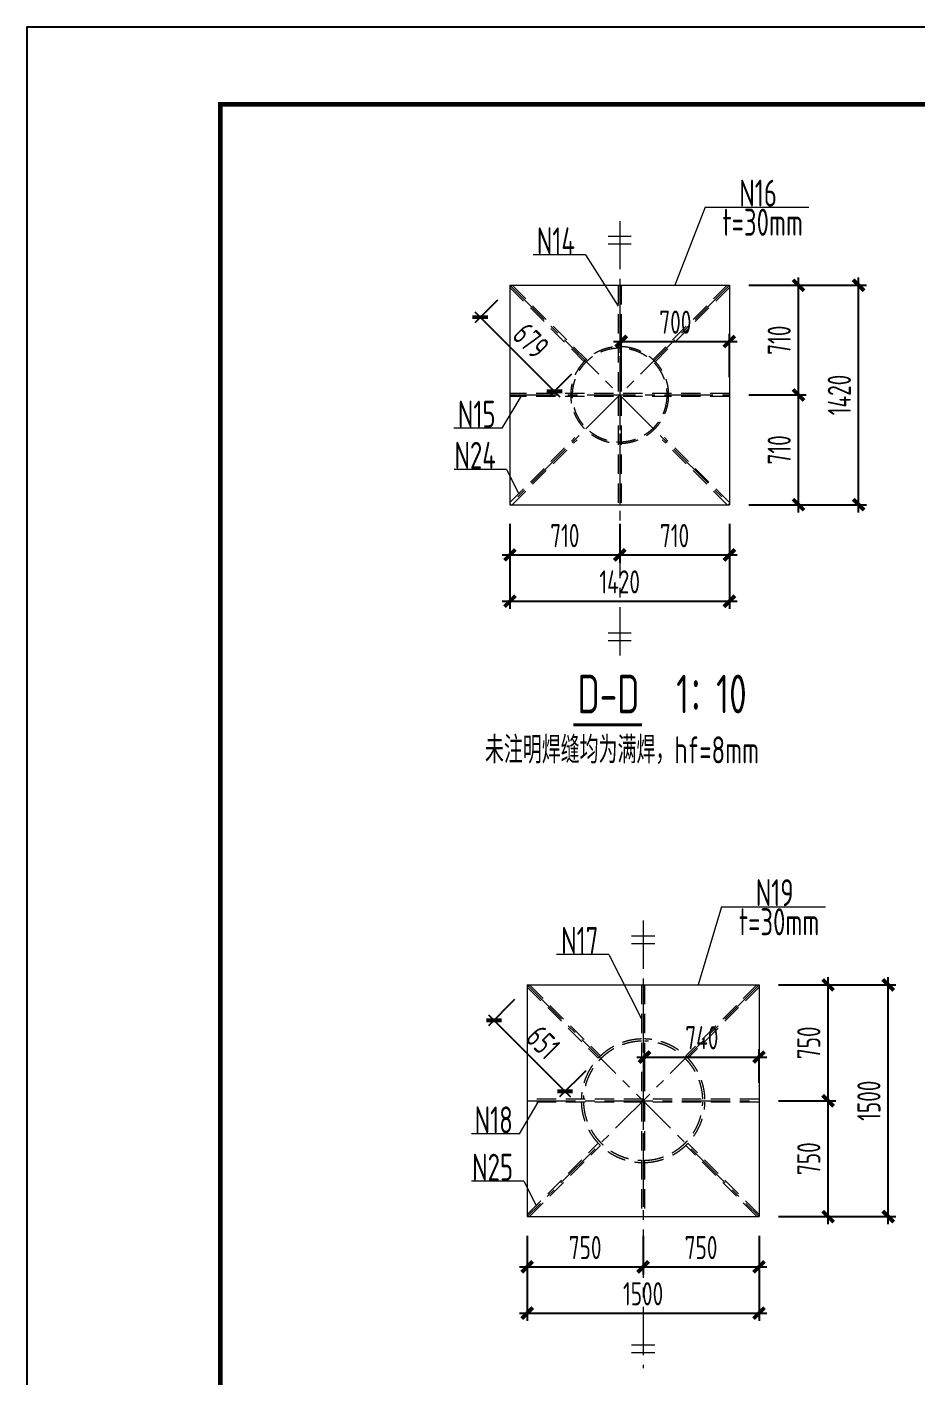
# Model space of a CAD drawing. Extents: x -2876908 to 633791, y -1383861 to 872234.
# Drawn here: x -64233 to -6716, y -1294747 to -1207416 of the extents above; entities that cross this region are included whole.
import ezdxf
from ezdxf.enums import TextEntityAlignment as Align

# ---------------------------------------------------------------- set-up
doc = ezdxf.new("R2010")
doc.units = 0
doc.header["$LTSCALE"] = 5
doc.header["$MEASUREMENT"] = 0
doc.linetypes.add('CENTER', pattern=[2, 1.25, -0.25, 0.25, -0.25])
doc.linetypes.add('DASHED', pattern=[0.75, 0.5, -0.25])
doc.layers.get('0').update_dxf_attribs({"linetype": 'CONTINUOUS', "lineweight": 25})
doc.layers.get('DEFPOINTS').update_dxf_attribs({"color": 35, "linetype": 'CONTINUOUS', "lineweight": 13})
for name, color, linetype, lineweight in [('1粗实线', 1, 'CONTINUOUS', 30), ('3中心线', 6, 'CENTER', 18), ('4虚线', 2, 'DASHED', 18), ('5标注', 3, 'CONTINUOUS', 15), ('6文本', 7, 'CONTINUOUS', 15), ('8轮廓线', 4, 'CONTINUOUS', 15), ('DIM', 3, 'CONTINUOUS', 0), ('HFZT', 5, 'CONTINUOUS', 15), ('THIN', 7, 'CONTINUOUS', 0)]:
    doc.layers.add(name, color=color, linetype=linetype, lineweight=lineweight)
doc.layers.add('M_Dim', color=3, linetype='CONTINUOUS')
doc.styles.add('TSSD_Dimension', font='tssdeng.shx', dxfattribs={"width": 0.7, "bigfont": 'hztxt.shx'})
doc.styles.add('TSSD_NORM', font='tssdeng.shx', dxfattribs={"width": 0.7, "bigfont": 'hztxt.shx'})
doc.dimstyles.new('TSSD_100_100', dxfattribs={"dimtxt": 300, "dimasz": 100, "dimexe": 100, "dimexo": 250, "dimgap": 100, "dimtad": 1, "dimdec": 0, "dimzin": 0, "dimdsep": 46, "dimtxsty": 'TSSD_Dimension', "dimblk": 'ARCHTICK', "dimblk1": 'ARCHTICK', "dimblk2": 'ARCHTICK', "dimcen": 0, "dimdle": 100, "dimclrt": 7, "dimadec": 0, "dimazin": 0, "dimtfac": 1, "dimtdec": 0, "dimtix": 1, "dimtmove": 2, "dimatfit": 3, "dimfxl": 1, "dimtolj": 1, "dimtzin": 0, "dimarcsym": 0})

# ---------------------------------------------------------------- blocks, each defined once
blk = doc.blocks.new('施工设计图框')
at = {"color": 7, "linetype": 'Continuous'}
blk.add_lwpolyline([(-395.5, -13.5), (-395.5, 283.5), (24.5, 283.5), (24.5, -13.5), (-395.5, -13.5)], dxfattribs=at)
at = {"layer": '1粗实线', "color": 7, "linetype": 'Continuous', "const_width": 0.6}
blk.add_lwpolyline([(-370.5, -3.5), (-370.5, 273.5), (14.5, 273.5), (14.5, -3.5), (-370.5, -3.5)], dxfattribs=at)
at = {"layer": 'HFZT', "color": 2, "style": 'TSSD_NORM', "width": 0.7}
for tag, height, p in [('比例尺', 2.5, (7.25, 17.5)), ('图号', 2.5, (-20.49, 3.5)), ('日期', 2.5, (7.25, 3.5)), ('图名', 4, (-76.24, 0.75))]:
    blk.add_attdef(tag, text='', height=height, dxfattribs=at).set_placement(p, align=Align.MIDDLE)
blk = doc.blocks.new('_ArchTick')
at = {"color": 0, "linetype": 'ByBlock', "const_width": 0.5}
blk.add_lwpolyline([(-0.71, -0.71), (0.71, 0.71)], dxfattribs=at)
blk = doc.blocks.new('*D1496')
at = {"layer": 'DEFPOINTS', "color": 0, "transparency": 16777216}
for p in [(-32987, -1238340), (-25887, -1238340), (-25887, -1241595)]:
    blk.add_point(p, dxfattribs=at)
at = {"layer": 'DIM', "color": 0, "lineweight": -2, "transparency": 16777216}
for p, q in [((-32987, -1239590), (-32987, -1242095)), ((-25887, -1239590), (-25887, -1242095)), ((-33487, -1241595), (-25387, -1241595))]:
    blk.add_line(p, q, dxfattribs=at)
at = {"layer": 'DIM', "color": 0, "lineweight": -2, "transparency": 16777216, "xscale": 500, "yscale": 500, "zscale": 500, "rotation": 180}
blk.add_blockref('_ArchTick', (-32987, -1241595), dxfattribs=at)
at = {"layer": 'DIM', "color": 0, "lineweight": -2, "transparency": 16777216, "xscale": 500, "yscale": 500, "zscale": 500}
blk.add_blockref('_ArchTick', (-25887, -1241595), dxfattribs=at)
at = {"layer": 'DIM', "color": 7, "transparency": 16777216, "insert": (-29437, -1240345), "char_height": 1500, "attachment_point": 5, "style": 'TSSD_Dimension'}
blk.add_mtext('\\A1;710', dxfattribs=at)
blk = doc.blocks.new('*D1497')
at = {"layer": 'DEFPOINTS', "color": 0, "transparency": 16777216}
for p in [(-25887, -1238340), (-18787, -1238340), (-18787, -1241595)]:
    blk.add_point(p, dxfattribs=at)
at = {"layer": 'DIM', "color": 0, "lineweight": -2, "transparency": 16777216}
for p, q in [((-25887, -1239590), (-25887, -1242095)), ((-18787, -1239590), (-18787, -1242095)), ((-26387, -1241595), (-18287, -1241595))]:
    blk.add_line(p, q, dxfattribs=at)
at = {"layer": 'DIM', "color": 0, "lineweight": -2, "transparency": 16777216, "xscale": 500, "yscale": 500, "zscale": 500, "rotation": 180}
blk.add_blockref('_ArchTick', (-25887, -1241595), dxfattribs=at)
at = {"layer": 'DIM', "color": 0, "lineweight": -2, "transparency": 16777216, "xscale": 500, "yscale": 500, "zscale": 500}
blk.add_blockref('_ArchTick', (-18787, -1241595), dxfattribs=at)
at = {"layer": 'DIM', "color": 7, "transparency": 16777216, "insert": (-22337, -1240345), "char_height": 1500, "attachment_point": 5, "style": 'TSSD_Dimension'}
blk.add_mtext('\\A1;710', dxfattribs=at)
blk = doc.blocks.new('*D1498')
at = {"layer": 'DEFPOINTS', "color": 0, "transparency": 16777216}
for p in [(-32987, -1238340), (-18787, -1238340), (-18787, -1244589)]:
    blk.add_point(p, dxfattribs=at)
at = {"layer": 'DIM', "color": 0, "lineweight": -2, "transparency": 16777216}
for p, q in [((-32987, -1239590), (-32987, -1245089)), ((-18787, -1239590), (-18787, -1245089)), ((-33487, -1244589), (-18287, -1244589))]:
    blk.add_line(p, q, dxfattribs=at)
at = {"layer": 'DIM', "color": 0, "lineweight": -2, "transparency": 16777216, "xscale": 500, "yscale": 500, "zscale": 500, "rotation": 180}
blk.add_blockref('_ArchTick', (-32987, -1244589), dxfattribs=at)
at = {"layer": 'DIM', "color": 0, "lineweight": -2, "transparency": 16777216, "xscale": 500, "yscale": 500, "zscale": 500}
blk.add_blockref('_ArchTick', (-18787, -1244589), dxfattribs=at)
at = {"layer": 'DIM', "color": 7, "transparency": 16777216, "insert": (-25887, -1243339), "char_height": 1500, "attachment_point": 5, "style": 'TSSD_Dimension'}
blk.add_mtext('\\A1;1420', dxfattribs=at)
blk = doc.blocks.new('*D1499')
at = {"layer": 'DEFPOINTS', "color": 0, "transparency": 16777216}
for p in [(-18787, -1231240), (-14317, -1231240), (-18787, -1238340)]:
    blk.add_point(p, dxfattribs=at)
at = {"layer": 'DIM', "color": 0, "lineweight": -2, "transparency": 16777216}
for p, q in [((-17537, -1231240), (-13817, -1231240)), ((-14317, -1238840), (-14317, -1230740)), ((-17537, -1238340), (-13817, -1238340))]:
    blk.add_line(p, q, dxfattribs=at)
at = {"layer": 'DIM', "color": 0, "lineweight": -2, "transparency": 16777216, "xscale": 500, "yscale": 500, "zscale": 500}
for p, rotation in [((-14317, -1231240), 90), ((-14317, -1238340), 270)]:
    blk.add_blockref('_ArchTick', p, dxfattribs=dict(at, rotation=rotation))
at = {"layer": 'DIM', "color": 7, "transparency": 16777216, "insert": (-15567, -1234790), "char_height": 1500, "attachment_point": 5, "rotation": 90, "style": 'TSSD_Dimension'}
blk.add_mtext('\\A1;710', dxfattribs=at)
blk = doc.blocks.new('*D1500')
at = {"layer": 'DEFPOINTS', "color": 0, "transparency": 16777216}
for p in [(-18787, -1224140), (-14317, -1224140), (-18787, -1231240)]:
    blk.add_point(p, dxfattribs=at)
at = {"layer": 'DIM', "color": 0, "lineweight": -2, "transparency": 16777216}
for p, q in [((-17537, -1224140), (-13817, -1224140)), ((-14317, -1231740), (-14317, -1223640)), ((-17537, -1231240), (-13817, -1231240))]:
    blk.add_line(p, q, dxfattribs=at)
at = {"layer": 'DIM', "color": 0, "lineweight": -2, "transparency": 16777216, "xscale": 500, "yscale": 500, "zscale": 500}
for p, rotation in [((-14317, -1224140), 90), ((-14317, -1231240), 270)]:
    blk.add_blockref('_ArchTick', p, dxfattribs=dict(at, rotation=rotation))
at = {"layer": 'DIM', "color": 7, "transparency": 16777216, "insert": (-15567, -1227690), "char_height": 1500, "attachment_point": 5, "rotation": 90, "style": 'TSSD_Dimension'}
blk.add_mtext('\\A1;710', dxfattribs=at)
blk = doc.blocks.new('*D1501')
at = {"layer": 'DEFPOINTS', "color": 0, "transparency": 16777216}
for p in [(-18787, -1224140), (-10428, -1224140), (-18787, -1238340)]:
    blk.add_point(p, dxfattribs=at)
at = {"layer": 'DIM', "color": 0, "lineweight": -2, "transparency": 16777216}
for p, q in [((-17537, -1224140), (-9928, -1224140)), ((-10428, -1238840), (-10428, -1223640)), ((-17537, -1238340), (-9928, -1238340))]:
    blk.add_line(p, q, dxfattribs=at)
at = {"layer": 'DIM', "color": 0, "lineweight": -2, "transparency": 16777216, "xscale": 500, "yscale": 500, "zscale": 500}
for p, rotation in [((-10428, -1224140), 90), ((-10428, -1238340), 270)]:
    blk.add_blockref('_ArchTick', p, dxfattribs=dict(at, rotation=rotation))
at = {"layer": 'DIM', "color": 7, "transparency": 16777216, "insert": (-11678, -1231240), "char_height": 1500, "attachment_point": 5, "rotation": 90, "style": 'TSSD_Dimension'}
blk.add_mtext('\\A1;1420', dxfattribs=at)
blk = doc.blocks.new('*D1502')
at = {"layer": 'DEFPOINTS', "color": 0, "transparency": 16777216}
for p in [(-32916, -1224211), (-28114, -1229013), (-30108, -1231007)]:
    blk.add_point(p, dxfattribs=at)
at = {"layer": 'DIM', "color": 0, "lineweight": -2, "transparency": 16777216}
for p, q in [((-33800, -1225095), (-35264, -1226559)), ((-35264, -1225852), (-29755, -1231361)), ((-28998, -1229897), (-30462, -1231361))]:
    blk.add_line(p, q, dxfattribs=at)
at = {"layer": 'DIM', "color": 0, "lineweight": -2, "transparency": 16777216, "xscale": 500, "yscale": 500, "zscale": 500}
for p, rotation in [((-34910, -1226205), 135), ((-30108, -1231007), 315)]:
    blk.add_blockref('_ArchTick', p, dxfattribs=dict(at, rotation=rotation))
at = {"layer": 'DIM', "color": 7, "transparency": 16777216, "insert": (-31625, -1227722), "char_height": 1500, "attachment_point": 5, "rotation": 315, "style": 'TSSD_Dimension'}
blk.add_mtext('\\A1;679', dxfattribs=at)
blk = doc.blocks.new('*D1509')
at = {"layer": 'DEFPOINTS', "color": 0, "transparency": 16777216}
for p in [(-18787, -1227775), (-25787, -1231340), (-18787, -1231340)]:
    blk.add_point(p, dxfattribs=at)
at = {"layer": 'DIM', "color": 0, "lineweight": -2, "transparency": 16777216}
for p, q in [((-26287, -1227775), (-18287, -1227775)), ((-25787, -1230090), (-25787, -1227275)), ((-18787, -1230090), (-18787, -1227275))]:
    blk.add_line(p, q, dxfattribs=at)
at = {"layer": 'DIM', "color": 0, "lineweight": -2, "transparency": 16777216, "xscale": 500, "yscale": 500, "zscale": 500, "rotation": 180}
blk.add_blockref('_ArchTick', (-25787, -1227775), dxfattribs=at)
at = {"layer": 'DIM', "color": 0, "lineweight": -2, "transparency": 16777216, "xscale": 500, "yscale": 500, "zscale": 500}
blk.add_blockref('_ArchTick', (-18787, -1227775), dxfattribs=at)
at = {"layer": 'DIM', "color": 7, "transparency": 16777216, "insert": (-22287, -1226525), "char_height": 1500, "attachment_point": 5, "style": 'TSSD_Dimension'}
blk.add_mtext('\\A1;700', dxfattribs=at)
blk = doc.blocks.new('*D1729')
at = {"layer": 'DEFPOINTS', "color": 0, "transparency": 16777216}
for p in [(-31872, -1284426), (-24372, -1284426), (-24372, -1287680)]:
    blk.add_point(p, dxfattribs=at)
at = {"layer": 'DIM', "color": 0, "lineweight": -2, "transparency": 16777216}
for p, q in [((-31872, -1285676), (-31872, -1288180)), ((-24372, -1285676), (-24372, -1288180)), ((-32372, -1287680), (-23872, -1287680))]:
    blk.add_line(p, q, dxfattribs=at)
at = {"layer": 'DIM', "color": 0, "lineweight": -2, "transparency": 16777216, "xscale": 500, "yscale": 500, "zscale": 500, "rotation": 180}
blk.add_blockref('_ArchTick', (-31872, -1287680), dxfattribs=at)
at = {"layer": 'DIM', "color": 0, "lineweight": -2, "transparency": 16777216, "xscale": 500, "yscale": 500, "zscale": 500}
blk.add_blockref('_ArchTick', (-24372, -1287680), dxfattribs=at)
at = {"layer": 'DIM', "color": 7, "transparency": 16777216, "insert": (-28122, -1286430), "char_height": 1500, "attachment_point": 5, "style": 'TSSD_Dimension'}
blk.add_mtext('\\A1;750', dxfattribs=at)
blk = doc.blocks.new('*D1730')
at = {"layer": 'DEFPOINTS', "color": 0, "transparency": 16777216}
for p in [(-24372, -1284426), (-16872, -1284426), (-16872, -1287680)]:
    blk.add_point(p, dxfattribs=at)
at = {"layer": 'DIM', "color": 0, "lineweight": -2, "transparency": 16777216}
for p, q in [((-24372, -1285676), (-24372, -1288180)), ((-16872, -1285676), (-16872, -1288180)), ((-24872, -1287680), (-16372, -1287680))]:
    blk.add_line(p, q, dxfattribs=at)
at = {"layer": 'DIM', "color": 0, "lineweight": -2, "transparency": 16777216, "xscale": 500, "yscale": 500, "zscale": 500, "rotation": 180}
blk.add_blockref('_ArchTick', (-24372, -1287680), dxfattribs=at)
at = {"layer": 'DIM', "color": 0, "lineweight": -2, "transparency": 16777216, "xscale": 500, "yscale": 500, "zscale": 500}
blk.add_blockref('_ArchTick', (-16872, -1287680), dxfattribs=at)
at = {"layer": 'DIM', "color": 7, "transparency": 16777216, "insert": (-20622, -1286430), "char_height": 1500, "attachment_point": 5, "style": 'TSSD_Dimension'}
blk.add_mtext('\\A1;750', dxfattribs=at)
blk = doc.blocks.new('*D1731')
at = {"layer": 'DEFPOINTS', "color": 0, "transparency": 16777216}
for p in [(-31872, -1284426), (-16872, -1284426), (-16872, -1290674)]:
    blk.add_point(p, dxfattribs=at)
at = {"layer": 'DIM', "color": 0, "lineweight": -2, "transparency": 16777216}
for p, q in [((-31872, -1285676), (-31872, -1291174)), ((-16872, -1285676), (-16872, -1291174)), ((-32372, -1290674), (-16372, -1290674))]:
    blk.add_line(p, q, dxfattribs=at)
at = {"layer": 'DIM', "color": 0, "lineweight": -2, "transparency": 16777216, "xscale": 500, "yscale": 500, "zscale": 500, "rotation": 180}
blk.add_blockref('_ArchTick', (-31872, -1290674), dxfattribs=at)
at = {"layer": 'DIM', "color": 0, "lineweight": -2, "transparency": 16777216, "xscale": 500, "yscale": 500, "zscale": 500}
blk.add_blockref('_ArchTick', (-16872, -1290674), dxfattribs=at)
at = {"layer": 'DIM', "color": 7, "transparency": 16777216, "insert": (-24372, -1289424), "char_height": 1500, "attachment_point": 5, "style": 'TSSD_Dimension'}
blk.add_mtext('\\A1;1500', dxfattribs=at)
blk = doc.blocks.new('*D1732')
at = {"layer": 'DEFPOINTS', "color": 0, "transparency": 16777216}
for p in [(-16872, -1276926), (-12403, -1276926), (-16872, -1284426)]:
    blk.add_point(p, dxfattribs=at)
at = {"layer": 'DIM', "color": 0, "lineweight": -2, "transparency": 16777216}
for p, q in [((-12403, -1284926), (-12403, -1276426)), ((-15622, -1276926), (-11903, -1276926)), ((-15622, -1284426), (-11903, -1284426))]:
    blk.add_line(p, q, dxfattribs=at)
at = {"layer": 'DIM', "color": 0, "lineweight": -2, "transparency": 16777216, "xscale": 500, "yscale": 500, "zscale": 500}
for p, rotation in [((-12403, -1276926), 90), ((-12403, -1284426), 270)]:
    blk.add_blockref('_ArchTick', p, dxfattribs=dict(at, rotation=rotation))
at = {"layer": 'DIM', "color": 7, "transparency": 16777216, "insert": (-13653, -1280676), "char_height": 1500, "attachment_point": 5, "rotation": 90, "style": 'TSSD_Dimension'}
blk.add_mtext('\\A1;750', dxfattribs=at)
blk = doc.blocks.new('*D1733')
at = {"layer": 'DEFPOINTS', "color": 0, "transparency": 16777216}
for p in [(-16872, -1269426), (-12403, -1269426), (-16872, -1276926)]:
    blk.add_point(p, dxfattribs=at)
at = {"layer": 'DIM', "color": 0, "lineweight": -2, "transparency": 16777216}
for p, q in [((-15622, -1269426), (-11903, -1269426)), ((-12403, -1277426), (-12403, -1268926)), ((-15622, -1276926), (-11903, -1276926))]:
    blk.add_line(p, q, dxfattribs=at)
at = {"layer": 'DIM', "color": 0, "lineweight": -2, "transparency": 16777216, "xscale": 500, "yscale": 500, "zscale": 500}
for p, rotation in [((-12403, -1269426), 90), ((-12403, -1276926), 270)]:
    blk.add_blockref('_ArchTick', p, dxfattribs=dict(at, rotation=rotation))
at = {"layer": 'DIM', "color": 7, "transparency": 16777216, "insert": (-13653, -1273176), "char_height": 1500, "attachment_point": 5, "rotation": 90, "style": 'TSSD_Dimension'}
blk.add_mtext('\\A1;750', dxfattribs=at)
blk = doc.blocks.new('*D1734')
at = {"layer": 'DEFPOINTS', "color": 0, "transparency": 16777216}
for p in [(-16872, -1269426), (-8513, -1269426), (-16872, -1284426)]:
    blk.add_point(p, dxfattribs=at)
at = {"layer": 'DIM', "color": 0, "lineweight": -2, "transparency": 16777216}
for p, q in [((-15622, -1269426), (-8013, -1269426)), ((-8513, -1284926), (-8513, -1268926)), ((-15622, -1284426), (-8013, -1284426))]:
    blk.add_line(p, q, dxfattribs=at)
at = {"layer": 'DIM', "color": 0, "lineweight": -2, "transparency": 16777216, "xscale": 500, "yscale": 500, "zscale": 500}
for p, rotation in [((-8513, -1269426), 90), ((-8513, -1284426), 270)]:
    blk.add_blockref('_ArchTick', p, dxfattribs=dict(at, rotation=rotation))
at = {"layer": 'DIM', "color": 7, "transparency": 16777216, "insert": (-9763, -1276926), "char_height": 1500, "attachment_point": 5, "rotation": 90, "style": 'TSSD_Dimension'}
blk.add_mtext('\\A1;1500', dxfattribs=at)
blk = doc.blocks.new('*D1735')
at = {"layer": 'DEFPOINTS', "color": 0, "transparency": 16777216}
for p in [(-31801, -1269497), (-27200, -1274097), (-29421, -1276319)]:
    blk.add_point(p, dxfattribs=at)
at = {"layer": 'DIM', "color": 0, "lineweight": -2, "transparency": 16777216}
for p, q in [((-32685, -1270380), (-34376, -1272071)), ((-34376, -1271364), (-29068, -1276672)), ((-28084, -1274981), (-29775, -1276672))]:
    blk.add_line(p, q, dxfattribs=at)
at = {"layer": 'DIM', "color": 0, "lineweight": -2, "transparency": 16777216, "xscale": 500, "yscale": 500, "zscale": 500}
for p, rotation in [((-34022, -1271718), 135), ((-29421, -1276319), 315)]:
    blk.add_blockref('_ArchTick', p, dxfattribs=dict(at, rotation=rotation))
at = {"layer": 'DIM', "color": 7, "transparency": 16777216, "insert": (-30838, -1273134), "char_height": 1500, "attachment_point": 5, "rotation": 315, "style": 'TSSD_Dimension'}
blk.add_mtext('\\A1;651', dxfattribs=at)
blk = doc.blocks.new('*D1742')
at = {"layer": 'DEFPOINTS', "color": 0, "transparency": 16777216}
for p in [(-16872, -1274097), (-24272, -1277026), (-16872, -1277026)]:
    blk.add_point(p, dxfattribs=at)
at = {"layer": 'DIM', "color": 0, "lineweight": -2, "transparency": 16777216}
for p, q in [((-24772, -1274097), (-16372, -1274097)), ((-24272, -1275776), (-24272, -1273597)), ((-16872, -1275776), (-16872, -1273597))]:
    blk.add_line(p, q, dxfattribs=at)
at = {"layer": 'DIM', "color": 0, "lineweight": -2, "transparency": 16777216, "xscale": 500, "yscale": 500, "zscale": 500, "rotation": 180}
blk.add_blockref('_ArchTick', (-24272, -1274097), dxfattribs=at)
at = {"layer": 'DIM', "color": 0, "lineweight": -2, "transparency": 16777216, "xscale": 500, "yscale": 500, "zscale": 500}
blk.add_blockref('_ArchTick', (-16872, -1274097), dxfattribs=at)
at = {"layer": 'DIM', "color": 7, "transparency": 16777216, "insert": (-20572, -1272847), "char_height": 1500, "attachment_point": 5, "style": 'TSSD_Dimension'}
blk.add_mtext('\\A1;740', dxfattribs=at)

msp = doc.modelspace()

# ---------------------------------------------------------------- linework, layer by layer
at = {"layer": '3中心线', "ltscale": 500}
for p, q in [((-25886.703, -1219979.718), (-25886.703, -1248155.933)), ((-32986.703, -1224140.233), (-18786.703, -1238340.233)), ((-18786.703, -1224140.233), (-32986.703, -1238340.233)), ((-25886.703, -1224140.233), (-25886.703, -1238340.233)), ((-32986.703, -1231240.233), (-18786.703, -1231240.233)), ((-24371.814, -1265265.322), (-24371.814, -1294241.537)), ((-31871.814, -1269425.837), (-16871.814, -1284425.837)), ((-16871.814, -1269425.837), (-31871.814, -1284425.837)), ((-24371.814, -1269425.837), (-24371.814, -1284425.837)), ((-31871.814, -1276925.837), (-16871.814, -1276925.837))]:
    msp.add_line(p, q, dxfattribs=at)
at = {"layer": '4虚线', "ltscale": 500}
for p, q in [((-32986.703, -1224281.654), (-28183.677, -1229084.68)), ((-32845.281, -1224140.233), (-28042.256, -1228943.259)), ((-25986.703, -1224140.233), (-25986.703, -1231140.233)), ((-25786.703, -1224140.233), (-25786.703, -1231140.233)), ((-18928.124, -1224140.233), (-23731.15, -1228943.259)), ((-18786.703, -1224281.654), (-23589.728, -1229084.68)), ((-18786.703, -1231140.233), (-32986.703, -1231140.233)), ((-18786.703, -1231340.233), (-32986.703, -1231340.233)), ((-25986.703, -1231340.233), (-25986.703, -1238340.233)), ((-25786.703, -1231340.233), (-25786.703, -1238340.233)), ((-32986.703, -1238198.812), (-28784.956, -1233997.065)), ((-32845.281, -1238340.233), (-28643.535, -1234138.487)), ((-18928.124, -1238340.233), (-23129.87, -1234138.487)), ((-18786.703, -1238198.812), (-22988.449, -1233997.065)), ((-31871.814, -1269567.259), (-27270.068, -1274169.005)), ((-31730.393, -1269425.837), (-27128.647, -1274027.583)), ((-24471.814, -1269425.837), (-24471.814, -1276825.837)), ((-24271.814, -1269425.837), (-24271.814, -1276825.837)), ((-17013.236, -1269425.837), (-21614.982, -1274027.583)), ((-16871.814, -1269567.259), (-21473.56, -1274169.005)), ((-16871.814, -1276825.837), (-31871.814, -1276825.837)), ((-16871.814, -1277025.837), (-31871.814, -1277025.837)), ((-24471.814, -1277025.837), (-24471.814, -1284425.837)), ((-24271.814, -1277025.837), (-24271.814, -1284425.837)), ((-31871.814, -1284284.416), (-27270.068, -1279682.67)), ((-31730.393, -1284425.837), (-27128.647, -1279824.091)), ((-17013.236, -1284425.837), (-21614.982, -1279824.091)), ((-16871.814, -1284284.416), (-21473.56, -1279682.67))]:
    msp.add_line(p, q, dxfattribs=at)
for radius in [3150, 3050]:
    msp.add_circle((-25886.703, -1231240.233), radius, dxfattribs=at)
for radius, start, end in [(4000, 91.43254374, 178.56745626), (3860, 91.48451271, 178.51548729), (4000, 1.43254374, 88.56745626), (3860, 1.48451271, 88.51548729), (4000, 181.43254374, 268.56745626), (3860, 181.48451271, 268.51548729), (4000, 271.43254374, 358.56745626), (3860, 271.48451271, 358.51548729)]:
    msp.add_arc((-24371.814, -1276925.837), radius, start, end, dxfattribs=at)
at = {"layer": '5标注'}
for p, q in [((-20354.557, -1219081.073), (-22322.77, -1224140.233)), ((-20354.557, -1219081.073), (-13643.528, -1219081.073)), ((-28093.733, -1222173.439), (-31481.075, -1222173.439)), ((-28093.733, -1222173.439), (-25986.703, -1225491.846)), ((-32845.281, -1224140.233), (-32986.703, -1224281.654)), ((-33480.364, -1233389.925), (-32271.656, -1231340.233)), ((-33480.364, -1233389.925), (-36615.268, -1233389.925)), ((-33210.976, -1236055.293), (-36598.318, -1236055.293)), ((-33210.976, -1236055.293), (-32415.97, -1237628.079)), ((-19289.669, -1264366.678), (-20807.882, -1269425.837)), ((-19289.669, -1264366.678), (-12578.639, -1264366.678)), ((-26578.845, -1267459.043), (-29966.187, -1267459.043)), ((-26578.845, -1267459.043), (-24471.814, -1271627.451)), ((-31730.393, -1269425.837), (-31871.814, -1269567.259)), ((-32365.476, -1279075.53), (-31156.767, -1277025.837)), ((-32365.476, -1279075.53), (-35473.966, -1279075.53)), ((-32096.088, -1282140.898), (-35483.43, -1282140.898)), ((-32096.088, -1282140.898), (-31301.082, -1283713.684))]:
    msp.add_line(p, q, dxfattribs=at)
at = {"layer": '8轮廓线'}
for p, q in [((-32986.703, -1224140.233), (-18786.703, -1224140.233)), ((-32986.703, -1224140.233), (-32986.703, -1238340.233)), ((-18786.703, -1224140.233), (-18786.703, -1238340.233)), ((-32986.703, -1238340.233), (-18786.703, -1238340.233)), ((-31871.814, -1269425.837), (-16871.814, -1269425.837)), ((-31871.814, -1269425.837), (-31871.814, -1284425.837)), ((-16871.814, -1269425.837), (-16871.814, -1284425.837)), ((-31871.814, -1284425.837), (-16871.814, -1284425.837))]:
    msp.add_line(p, q, dxfattribs=at)
at = {"layer": 'M_Dim'}
msp.add_lwpolyline([(-28890.606, -1252598.994, 200, 200, 0), (-24450.368, -1252598.994, 200, 200, 0)], format="xyseb", dxfattribs=at)
at = {"layer": 'THIN'}
for p, q in [((-25136.703, -1220979.718), (-26636.703, -1220979.718)), ((-25136.703, -1221479.718), (-26636.703, -1221479.718)), ((-25136.703, -1246655.933), (-26636.703, -1246655.933)), ((-25136.703, -1247155.933), (-26636.703, -1247155.933)), ((-23621.814, -1266265.322), (-25121.814, -1266265.322)), ((-23621.814, -1266765.322), (-25121.814, -1266765.322)), ((-23621.814, -1292741.537), (-25121.814, -1292741.537)), ((-23621.814, -1293241.537), (-25121.814, -1293241.537))]:
    msp.add_line(p, q, dxfattribs=at)

# ---------------------------------------------------------------- block references
at = {"xscale": 500, "yscale": 500, "zscale": 500}
msp.add_blockref('施工设计图框', (133519.11, -1349166.468), dxfattribs=at)

# ---------------------------------------------------------------- texts
at = {"layer": '5标注', "color": 7, "style": 'TSSD_NORM', "width": 0.7}
for s, p in [('t=30mm', (-16634.833, -1220051.602)), ('未注明焊缝均为满焊，hf=8mm', (-25733.648, -1254147.111)), ('t=30mm', (-15569.945, -1265337.206))]:
    msp.add_text(s, height=1750, dxfattribs=at).set_placement(p, align=Align.MIDDLE)
at = {"layer": '5标注', "color": 7, "char_height": 1750, "style": 'TSSD_NORM'}
for s, insert, attachment_point in [('N16', (-18150.271, -1219048.573), 7), ('N14', (-28781.974, -1222140.939), 9), ('N15', (-33916.167, -1233357.425), 9), ('N24', (-33899.217, -1236022.793), 9), ('N19', (-17085.383, -1264334.178), 7), ('N17', (-27267.086, -1267426.543), 9), ('N18', (-32801.279, -1279043.03), 9), ('N25', (-32784.329, -1282108.398), 9)]:
    msp.add_mtext(s, dxfattribs=dict(at, insert=insert, attachment_point=attachment_point))
at = {"layer": '6文本', "style": 'TSSD_NORM', "width": 0.7}
for s, p in [('D-D', (-26613.233, -1250595.789)), ('1：10', (-19949.542, -1250595.789))]:
    msp.add_text(s, height=2500, dxfattribs=at).set_placement(p, align=Align.MIDDLE)

# ---------------------------------------------------------------- dimensions: what is measured, and where the dimension line sits
at = {"layer": 'DIM'}
for p1, p2, distance, picture, middle in [((-32915.992, -1224210.944), (-28114.089, -1229012.847), -2820.141, '*D1502', (-31625.298, -1227722.153)), ((-31801.103, -1269496.548), (-27200.241, -1274097.41), -3141.235, '*D1735', (-30837.977, -1273134.284))]:
    dim = msp.add_aligned_dim(p1=p1, p2=p2, distance=distance, dimstyle='TSSD_100_100', override={"dimtxt": 1500, "dimasz": 500, "dimexe": 500, "dimexo": 1250, "dimgap": 500, "dimlfac": 0.1, "dimdle": 500}, dxfattribs=at)
    dim.commit()
    dim.dimension.update_dxf_attribs({"geometry": picture, "text_midpoint": middle})
for base, p1, p2, picture, middle in [((-14317.485, -1224140.233), (-18786.703, -1231240.233), (-18786.703, -1224140.233), '*D1500', (-15567.485, -1227690.233)), ((-10427.629, -1224140.233), (-18786.703, -1238340.233), (-18786.703, -1224140.233), '*D1501', (-11677.629, -1231240.233)), ((-14317.485, -1231240.233), (-18786.703, -1238340.233), (-18786.703, -1231240.233), '*D1499', (-15567.485, -1234790.233)), ((-12402.596, -1269425.837), (-16871.814, -1276925.837), (-16871.814, -1269425.837), '*D1733', (-13652.596, -1273175.837)), ((-8512.741, -1269425.837), (-16871.814, -1284425.837), (-16871.814, -1269425.837), '*D1734', (-9762.741, -1276925.837)), ((-12402.596, -1276925.837), (-16871.814, -1284425.837), (-16871.814, -1276925.837), '*D1732', (-13652.596, -1280675.837))]:
    dim = msp.add_linear_dim(base=base, p1=p1, p2=p2, angle=90, dimstyle='TSSD_100_100', override={"dimtxt": 1500, "dimasz": 500, "dimexe": 500, "dimexo": 1250, "dimgap": 500, "dimlfac": 0.1, "dimdle": 500}, dxfattribs=at)
    dim.commit()
    dim.dimension.update_dxf_attribs({"geometry": picture, "text_midpoint": middle})
for base, p1, p2, picture, middle in [((-18786.703, -1227774.868), (-25786.703, -1231340.233), (-18786.703, -1231340.233), '*D1509', (-22286.703, -1226524.868)), ((-25886.703, -1241594.706), (-32986.703, -1238340.233), (-25886.703, -1238340.233), '*D1496', (-29436.703, -1240344.706)), ((-18786.703, -1244588.704), (-32986.703, -1238340.233), (-18786.703, -1238340.233), '*D1498', (-25886.703, -1243338.704)), ((-18786.703, -1241594.706), (-25886.703, -1238340.233), (-18786.703, -1238340.233), '*D1497', (-22336.703, -1240344.706)), ((-16871.814, -1274096.636), (-24271.814, -1277025.837), (-16871.814, -1277025.837), '*D1742', (-20571.814, -1272846.636)), ((-24371.814, -1287680.311), (-31871.814, -1284425.837), (-24371.814, -1284425.837), '*D1729', (-28121.814, -1286430.311)), ((-16871.814, -1290674.308), (-31871.814, -1284425.837), (-16871.814, -1284425.837), '*D1731', (-24371.814, -1289424.308)), ((-16871.814, -1287680.311), (-24371.814, -1284425.837), (-16871.814, -1284425.837), '*D1730', (-20621.814, -1286430.311))]:
    dim = msp.add_linear_dim(base=base, p1=p1, p2=p2, dimstyle='TSSD_100_100', override={"dimtxt": 1500, "dimasz": 500, "dimexe": 500, "dimexo": 1250, "dimgap": 500, "dimlfac": 0.1, "dimdle": 500}, dxfattribs=at)
    dim.commit()
    dim.dimension.update_dxf_attribs({"geometry": picture, "text_midpoint": middle})

doc.saveas('drawing.dxf')
